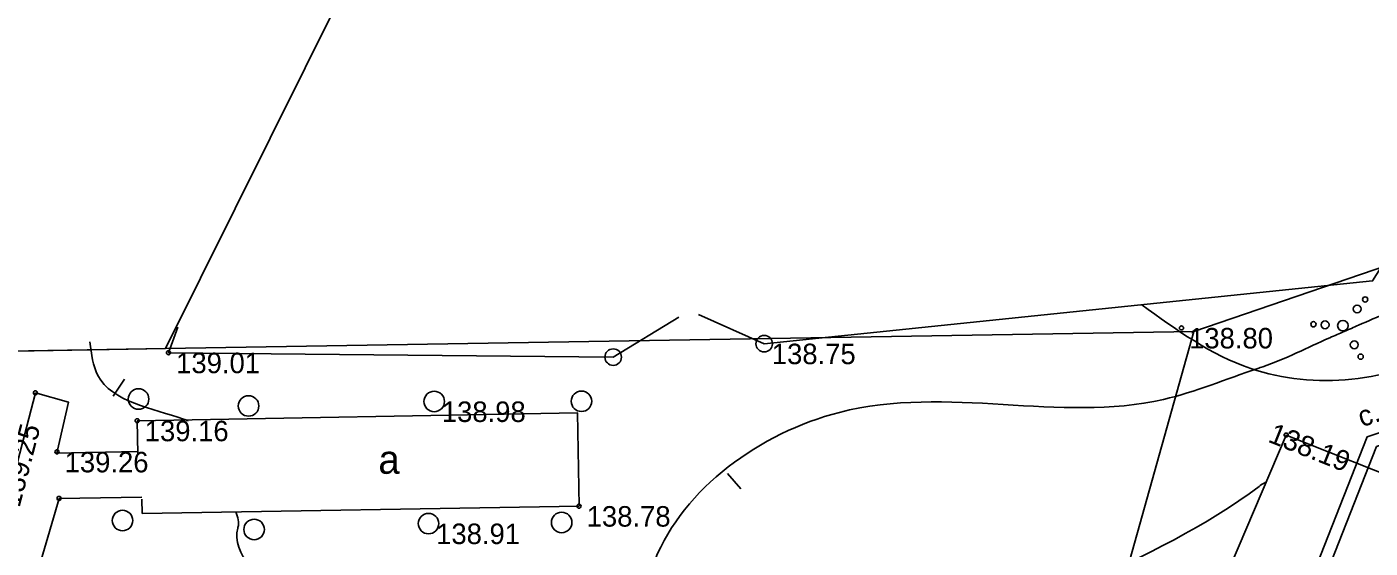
# Model space of a CAD drawing. Extents: x 636072 to 636269, y 303941 to 304082.
# Drawn here: x 636138.7 to 636171.45, y 304032.47 to 304045.2 of the extents above; entities that cross this region are included whole.
import ezdxf

# ---------------------------------------------------------------- set-up
doc = ezdxf.new("R2010")
doc.units = 0
for name, color, linetype in [('BUVE_ELEM_####_####_#', 7, 'Continuous'), ('CELI_CAPM_####_####_#', 7, 'Continuous'), ('CELI_CMAL_####_####_#', 7, 'Continuous'), ('CELI_CSEG_####_TKST_#', 7, 'Continuous'), ('NORB_ELEM_####_####_#', 7, 'Continuous'), ('NORB_ZOGS_BARJ_####_#', 7, 'Continuous'), ('NORB_ZOGS_ZSTP_####_#', 7, 'Continuous'), ('RELJ_AATZ_####_TKST_#', 7, 'Continuous'), ('RELJ_ELEM_####_####_#', 7, 'Continuous'), ('RELJ_HORZ_PAMT_####_#', 7, 'Continuous'), ('RELJ_HORZ_RESN_####_#', 7, 'Continuous'), ('ROBZ_UZMR_####_####_#', 7, 'Continuous'), ('SILT_VADP_UDEN_####_I', 7, 'Continuous'), ('SILT_VADP_UDEN_TKST_I', 7, 'Continuous'), ('TERT_ELEM_####_####_#', 7, 'Continuous'), ('TERT_KONT_####_####_#', 7, 'Continuous')]:
    doc.layers.add(name, color=color, linetype=linetype)

msp = doc.modelspace()

# ---------------------------------------------------------------- linework, layer by layer
at = {"layer": 'BUVE_ELEM_####_####_#'}
for centre in [(636141.423, 304036.115), (636148.631, 304036.055), (636152.221, 304036.06), (636144.105, 304035.946), (636141.032, 304033.149), (636144.24, 304032.931), (636148.492, 304033.075), (636151.737, 304033.102)]:
    msp.add_circle(centre, 0.25, dxfattribs=at)
at = {"layer": 'CELI_CAPM_####_####_#'}
msp.add_lwpolyline([(636161.331, 304016.693), (636163.148, 304020.548), (636169.399, 304035.235), (636180.043, 304031.003), (636181.957, 304030.394), (636185.74, 304032.025), (636186.816, 304034.922), (636188.277, 304037.62)], dxfattribs=at)
at = {"layer": 'CELI_CMAL_####_####_#'}
for p, q in [((636141.403, 304034.781), (636141.388, 304035.585)), ((636141.402, 304034.832), (636139.428, 304034.796)), ((636141.503, 304033.723), (636139.485, 304033.689)), ((636141.504, 304033.672), (636141.51, 304033.321))]:
    msp.add_line(p, q, dxfattribs=at)
for points in [[(636131.368, 304029.538), (636136.602, 304027.402), (636138.908, 304036.266)], [(636138.908, 304036.266), (636139.714, 304036.041), (636139.428, 304034.796)], [(636141.388, 304035.585), (636152.122, 304035.781), (636152.162, 304033.501), (636141.51, 304033.321)], [(636139.485, 304033.689), (636137.536, 304027.057), (636142.655, 304024.799)]]:
    msp.add_lwpolyline(points, dxfattribs=at)
at = {"layer": 'NORB_ELEM_####_####_#'}
for centre in [(636156.675, 304037.466), (636152.994, 304037.138)]:
    msp.add_circle(centre, 0.202, dxfattribs=at)
at = {"layer": 'NORB_ZOGS_BARJ_####_#'}
for p, q in [((636152.994, 304037.138), (636154.59, 304038.112)), ((636156.675, 304037.466), (636155.071, 304038.176))]:
    msp.add_line(p, q, dxfattribs=at)
at = {"layer": 'NORB_ZOGS_ZSTP_####_#'}
for points in [[(636171.753, 304039.402), (636171.506, 304038.998), (636156.675, 304037.466)], [(636152.994, 304037.138), (636142.154, 304037.246), (636142.383, 304037.869)]]:
    msp.add_lwpolyline(points, dxfattribs=at)
at = {"layer": 'RELJ_ELEM_####_####_#'}
for centre in [(636166.847, 304037.85), (636142.154, 304037.246), (636138.908, 304036.266), (636141.388, 304035.585), (636169.399, 304035.235), (636139.435, 304034.825), (636139.485, 304033.689), (636152.162, 304033.501)]:
    msp.add_circle(centre, 0.05, dxfattribs=at)
at = {"layer": 'RELJ_HORZ_PAMT_####_#'}
for p, q in [((636141.079, 304036.602), (636140.803, 304036.186)), ((636156.103, 304033.92), (636155.778, 304034.3))]:
    msp.add_line(p, q, dxfattribs=at)
for points in [[(636150.804, 304021.204), (636150.818, 304021.221), (636150.947, 304021.375), (636151.068, 304021.535), (636152.756, 304023.898), (636153.042, 304024.359), (636154.009, 304032.178), (636158.507, 304035.789), (636166.408, 304036.105), (636168.705, 304036.86), (636168.834, 304036.903), (636170.463, 304037.61), (636170.639, 304037.686), (636170.814, 304037.763), (636170.989, 304037.84), (636171.164, 304037.917), (636171.863, 304038.227), (636172.033, 304038.312), (636175.358, 304041.84), (636175.544, 304042.23)], [(636142.63, 304035.585), (636142.52, 304035.624), (636140.43, 304036.69), (636140.237, 304037.507)], [(636143.898, 304024.251), (636143.911, 304024.309), (636144.097, 304032.026), (636143.842, 304032.965), (636143.847, 304032.98), (636143.794, 304033.36)]]:
    msp.add_spline(points, degree=3, dxfattribs=at)
at = {"layer": 'RELJ_HORZ_RESN_####_#'}
msp.add_spline([(636168.908, 304034.082), (636168.865, 304034.065), (636168.739, 304033.982), (636160.782, 304028.696), (636159.556, 304026.217)], degree=3, dxfattribs=at)
at = {"layer": 'ROBZ_UZMR_####_####_#'}
msp.add_line((636142.076, 304037.347), (636113.896, 304036.867), dxfattribs=at)
for points in [[(636124.114, 304062.984), (636113.896, 304036.867), (636142.076, 304037.347), (636153.996, 304061.327), (636148.591, 304062.984)], [(636185.29, 304062.984), (636172.166, 304039.477), (636167.146, 304037.767), (636157.056, 304001.717), (636127.886, 303992.327), (636164.654, 303977.02)], [(636154.82, 304062.984), (636153.996, 304061.327), (636142.076, 304037.347), (636167.146, 304037.767), (636172.166, 304039.477), (636185.29, 304062.984)], [(636157.056, 304001.717), (636167.146, 304037.767), (636142.076, 304037.347)]]:
    msp.add_lwpolyline(points, dxfattribs=at)
msp.add_lwpolyline([(636101.39, 304016.76), (636113.896, 304036.867), (636142.076, 304037.347), (636167.146, 304037.767), (636157.056, 304001.717), (636127.886, 303992.327), (636131.476, 304002.607)], close=True, dxfattribs=at)
at = {"layer": 'SILT_VADP_UDEN_####_I'}
for points in [[(636162.827, 304013.428), (636171.374, 304035.195), (636175.97, 304036.732)], [(636163.093, 304013.283), (636171.602, 304034.955), (636176.171, 304036.483)]]:
    msp.add_lwpolyline(points, dxfattribs=at)
at = {"layer": 'TERT_ELEM_####_####_#'}
for centre, radius in [((636171.326, 304038.545), 0.064), ((636171.13, 304038.313), 0.096), ((636170.064, 304037.94), 0.064), ((636170.348, 304037.926), 0.096), ((636170.782, 304037.906), 0.128), ((636171.059, 304037.439), 0.096), ((636171.216, 304037.149), 0.064)]:
    msp.add_circle(centre, radius, dxfattribs=at)
at = {"layer": 'TERT_KONT_####_####_#'}
msp.add_spline([(636165.878, 304038.417), (636168.54, 304036.86), (636173.401, 304037.347), (636176.845, 304042.409), (636176.924, 304042.876)], degree=3, dxfattribs=at)

# ---------------------------------------------------------------- texts
at = {"layer": 'CELI_CSEG_####_TKST_#'}
msp.add_text('a', height=0.7, dxfattribs=at).set_placement((636147.27, 304034.291))
at = {"layer": 'RELJ_AATZ_####_TKST_#'}
for s, p in [(' 138.80', (636166.847, 304037.35)), (' 138.75', (636156.675, 304036.966)), (' 139.01', (636142.154, 304036.746)), (' 138.98', (636148.631, 304035.555)), (' 139.16', (636141.388, 304035.085)), (' 139.26', (636139.435, 304034.325)), (' 138.78', (636152.162, 304033.001)), (' 138.91', (636148.492, 304032.575))]:
    msp.add_text(s, height=0.5, dxfattribs=at).set_placement(p)
for s, rotation, p in [(' 139.25', 75.4176, (636138.473, 304033.268)), (' 138.19', 338.3175, (636168.759, 304035.147))]:
    msp.add_text(s, height=0.5, rotation=rotation, dxfattribs=at).set_placement(p)
at = {"layer": 'SILT_VADP_UDEN_TKST_I'}
msp.add_text('c.a.137.45', height=0.5, rotation=18.4957, dxfattribs=at).set_placement((636171.245, 304035.424))

doc.saveas('drawing.dxf')
